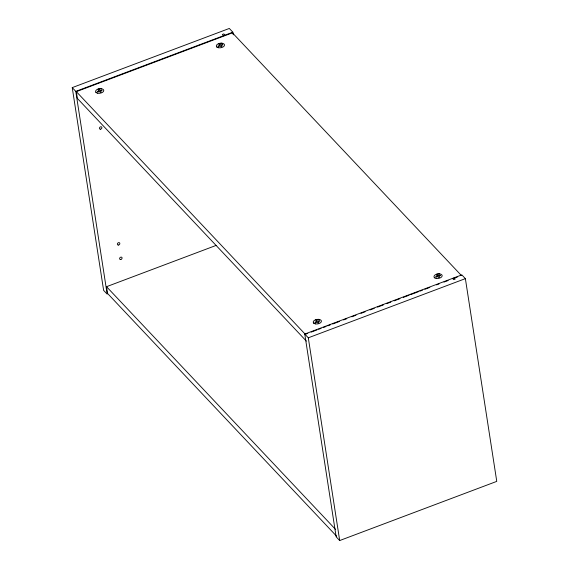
<?xml version="1.0" encoding="UTF-8"?>
<svg xmlns="http://www.w3.org/2000/svg" width="569" height="569" viewBox="0 0 569 569"><rect width="100%" height="100%" fill="white"/><g stroke="black" fill="none" stroke-linecap="round" stroke-linejoin="round"><path stroke-width="0.85" d="M72.235 87.619L75.777 91.374L107.164 294.116L103.622 290.368L72.235 87.619L229.314 28.45L232.856 32.205L233.262 34.837M75.777 91.374L232.856 32.205M306.371 341.108L77.384 98.43L76.338 91.645L232.429 32.838L461.416 275.517M336.571 536.162L107.584 293.483L106.531 286.691L216.128 245.41M304.764 334.053L461.836 274.884L465.378 278.632L496.765 481.381L339.686 540.55L336.144 536.795L304.764 334.053L308.298 337.808L339.686 540.55M307.815 333.384L305.318 334.323L76.338 91.645M311.136 332.132L316.947 329.942M318.604 329.316L321.094 328.377M323.59 327.438L326.08 326.499M327.737 325.873L330.233 324.935M332.723 323.996L339.366 321.499M343.512 319.934L346.834 318.683M351.82 316.805L355.974 315.24M360.952 313.363L365.106 311.798M370.085 309.92L374.238 308.362M377.56 307.111L383.371 304.92M386.692 303.668L390.846 302.103M394.161 300.852L399.979 298.661M403.3 297.409L409.111 295.226M410.768 294.6L418.243 291.783M419.901 291.157L422.397 290.218M424.887 289.28L429.865 287.402M436.508 284.898L438.998 283.967M443.984 282.089L448.13 280.524M453.116 278.646L457.27 277.082M308.298 337.808L465.378 278.632M218.909 43.529L222.045 43.216M98.16 89.013L101.289 88.707M436.565 274.201L439.702 273.888M315.816 319.686L318.946 319.373M216.618 46.758L217.145 47.227M434.275 277.43L434.801 277.892M95.869 92.242L96.389 92.711M313.526 322.915L314.045 323.384M224.997 35.164L223.816 33.912L222.344 34.467L223.525 35.719M453.984 277.843L455.164 279.087L453.692 279.642L452.511 278.397M106.531 286.691L335.518 529.369M99.098 89.674L98.117 90.044L98.942 90.926L97.221 91.573L97.697 92.071L99.419 91.424L100.244 92.306L101.232 91.929L100.4 91.054L102.121 90.407L101.652 89.902L99.931 90.556L99.098 89.674M219.854 44.19L218.866 44.56L219.698 45.435L217.977 46.082L218.446 46.587L220.167 45.94L221 46.814L221.981 46.445L221.156 45.57L222.877 44.915L222.401 44.418L220.68 45.065L219.854 44.19M316.755 320.347L315.774 320.717L316.599 321.592L314.877 322.239L315.347 322.744L317.075 322.097L317.9 322.972L318.882 322.602L318.057 321.727L319.778 321.072L319.301 320.575L317.58 321.222L316.755 320.347M437.511 274.855L436.523 275.225L437.355 276.107L435.634 276.754L436.103 277.252L437.824 276.605L438.656 277.487L439.638 277.117L438.813 276.235L440.534 275.588L440.057 275.083L438.336 275.737L437.511 274.855M100.613 129.177A1.38 1.074 -43.3 0 0 101.759 127.157A1.38 1.074 -43.3 0 0 99.611 127.598A1.38 1.074 -43.3 0 0 100.613 129.177M118.551 245.033A1.38 1.074 -43.3 0 0 119.696 243.013A1.38 1.074 -43.3 0 0 117.541 243.454A1.38 1.074 -43.3 0 0 118.551 245.033M120.792 259.514A1.38 1.074 -43.3 0 0 121.937 257.494A1.38 1.074 -43.3 0 0 119.789 257.935A1.38 1.074 -43.3 0 0 120.792 259.514M315.382 323.896A4.139 2.283 -8.8 0 0 321.435 321.151A4.139 2.283 -8.8 0 0 315.169 319.927A4.139 2.283 -8.8 0 0 315.382 323.896M97.726 93.224A4.139 2.283 -8.8 0 0 103.778 90.478A4.139 2.283 -8.8 0 0 97.512 89.262A4.139 2.283 -8.8 0 0 97.726 93.224M436.139 278.412A4.139 2.283 -8.8 0 0 442.184 275.659A4.139 2.283 -8.8 0 0 435.918 274.443A4.139 2.283 -8.8 0 0 436.139 278.412M218.482 47.739A4.139 2.283 -8.8 0 0 224.535 44.994A4.139 2.283 -8.8 0 0 218.268 43.77A4.139 2.283 -8.8 0 0 218.482 47.739"/></g></svg>
